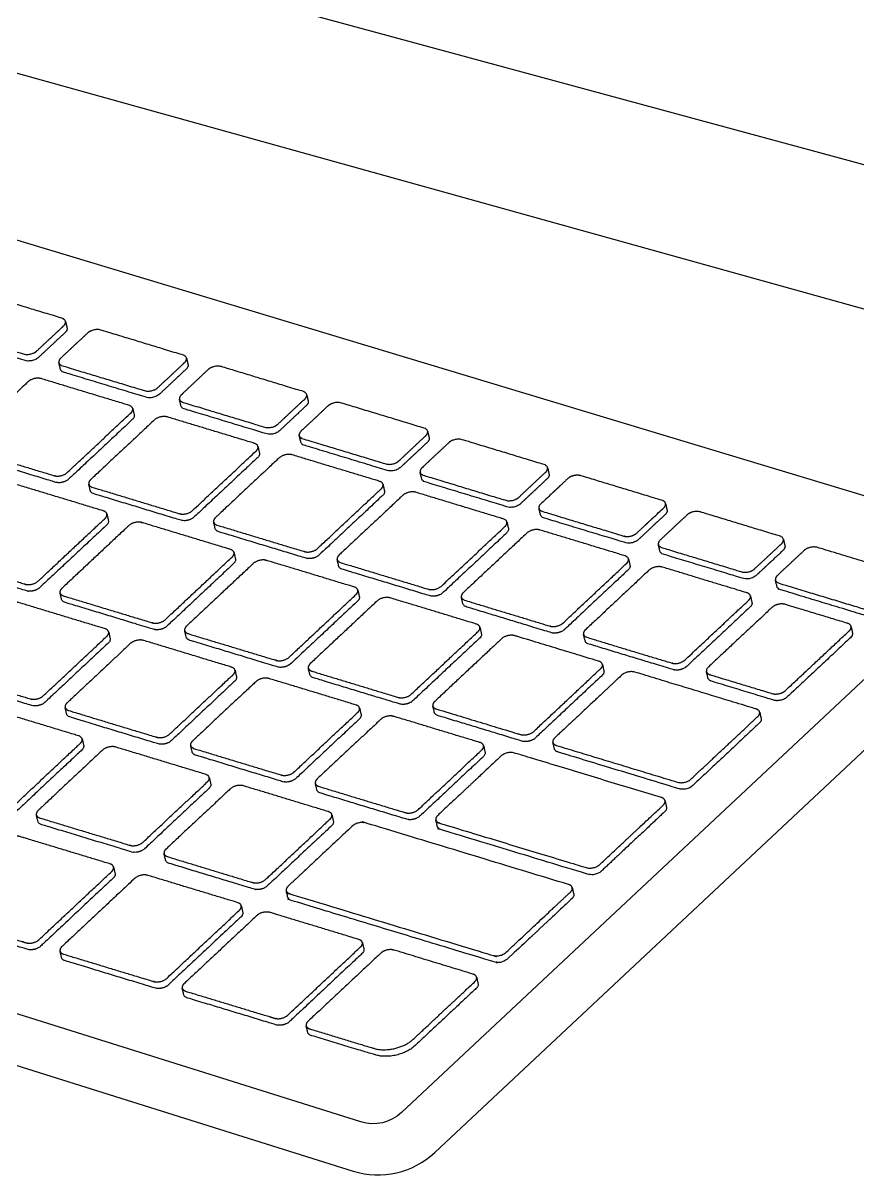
# Model space of a CAD drawing. Header units: millimetres. Extents: x 1086 to 16404, y 1320 to 9021.
# Drawn here: x 4997.1 to 5120.9, y 8406.7 to 8577.4 of the extents above; entities that cross this region are included whole.
import ezdxf

# ---------------------------------------------------------------- set-up
doc = ezdxf.new("R2010")
doc.units = ezdxf.units.MM
doc.header["$LTSCALE"] = 8
doc.layers.add('STS_Señales Débiles', color=7, linetype='Continuous', true_color=0x265482)

# ---------------------------------------------------------------- blocks, each defined once
blk = doc.blocks.new('PC')
for points in [[(-134.7, 275.59), (-228.24, 241.75), (-31.32, 188.38), (63.54, 242.64), (-4.56, 259.72)], [(63.54, 242.64), (63.82, 219.98), (-29.49, 166.38), (-230.99, 222.5), (-228.24, 241.75)]]:
    blk.add_lwpolyline(points)
blk.add_lwpolyline([(-23.45, 127.13), (-106.23, 49.6, -0.270564), (-112.28, 48.22), (-441.95, 151.76, -0.573147), (-444.32, 162.1), (-367.77, 234.21, -0.268305), (-355.79, 237.03), (-25.88, 137.5, -0.577868)], format="xyb", close=True)
blk.add_lwpolyline([(-446.1, 156.23), (-444.17, 147.97, 0.265337), (-440.03, 143.5), (-113.39, 40.92, 0.270564), (-101.3, 43.68), (-24.03, 116.05, 0.267949), (-20.46, 127.81), (-21.67, 133.02)], format="xyb")
for points, weights, knots in [([(-170.68, 170.54), (-169.84, 171.33), (-168.74, 171), (-162.65, 169.15), (-156.56, 167.3), (-156.11, 167.16), (-156.03, 166.84), (-155.95, 166.51), (-156.3, 166.18), (-158.29, 164.32), (-160.28, 162.46), (-161.12, 161.67), (-162.22, 162), (-168.31, 163.85), (-174.4, 165.7), (-174.85, 165.84), (-174.93, 166.17), (-175.01, 166.49), (-174.66, 166.82), (-172.67, 168.68), (-170.68, 170.54)], [1, 0.707106781187, 1, 1, 1, 0.923879532511, 1, 0.923879532511, 1, 1, 1, 0.707106781187, 1, 1, 1, 0.923879532511, 1, 0.923879532511, 1, 1, 1], [0, 0, 0, 1.570796, 1.570796, 2.570796, 2.570796, 3.356194, 3.356194, 4.141593, 4.141593, 5.141593, 5.141593, 6.712389, 6.712389, 7.712389, 7.712389, 8.497787, 8.497787, 9.283185, 9.283185, 10.283185, 10.283185, 10.283185]), ([(-156.03, 166.84), (-155.92, 166.35), (-155.8, 165.86), (-155.72, 165.53), (-156.07, 165.2), (-158.06, 163.34), (-160.05, 161.48), (-160.89, 160.69), (-161.99, 161.03), (-168.08, 162.87), (-174.17, 164.72), (-174.62, 164.86), (-174.7, 165.19), (-174.82, 165.68), (-174.93, 166.17)], [1, 1, 1, 0.923879532511, 1, 1, 1, 0.707106781187, 1, 1, 1, 0.923879532511, 1, 1, 1], [0, 0, 0, 1, 1, 1.785398, 1.785398, 2.785398, 2.785398, 4.356194, 4.356194, 5.356194, 5.356194, 6.141593, 6.141593, 7.141593, 7.141593, 7.141593]), ([(-152.76, 165.11), (-151.92, 165.9), (-150.82, 165.56), (-144.73, 163.71), (-138.64, 161.86), (-138.18, 161.73), (-138.1, 161.4), (-138.03, 161.07), (-138.37, 160.74), (-140.36, 158.88), (-142.35, 157.02), (-143.19, 156.23), (-144.29, 156.57), (-150.38, 158.41), (-156.48, 160.26), (-156.93, 160.4), (-157.01, 160.73), (-157.09, 161.06), (-156.74, 161.38), (-154.75, 163.25), (-152.76, 165.11)], [1, 0.707106781187, 1, 1, 1, 0.923879532511, 1, 0.923879532511, 1, 1, 1, 0.707106781187, 1, 1, 1, 0.923879532511, 1, 0.923879532511, 1, 1, 1], [0, 0, 0, 1.570796, 1.570796, 2.570796, 2.570796, 3.356194, 3.356194, 4.141593, 4.141593, 5.141593, 5.141593, 6.712389, 6.712389, 7.712389, 7.712389, 8.497787, 8.497787, 9.283185, 9.283185, 10.283185, 10.283185, 10.283185]), ([(-138.1, 161.4), (-137.99, 160.91), (-137.87, 160.42), (-137.8, 160.09), (-138.15, 159.76), (-140.13, 157.9), (-142.12, 156.04), (-142.96, 155.25), (-144.07, 155.59), (-150.16, 157.44), (-156.25, 159.28), (-156.71, 159.42), (-156.78, 159.75), (-156.9, 160.24), (-157.01, 160.73)], [1, 1, 1, 0.923879532511, 1, 1, 1, 0.707106781187, 1, 1, 1, 0.923879532511, 1, 1, 1], [0, 0, 0, 1, 1, 1.785398, 1.785398, 2.785398, 2.785398, 4.356194, 4.356194, 5.356194, 5.356194, 6.141593, 6.141593, 7.141593, 7.141593, 7.141593]), ([(-134.9, 159.69), (-134.06, 160.47), (-132.95, 160.14), (-126.89, 158.3), (-120.83, 156.46), (-120.37, 156.32), (-120.29, 155.99), (-120.21, 155.66), (-120.56, 155.34), (-122.55, 153.48), (-124.54, 151.62), (-125.38, 150.83), (-126.48, 151.16), (-132.55, 153), (-138.61, 154.84), (-139.07, 154.98), (-139.14, 155.31), (-139.22, 155.64), (-138.87, 155.96), (-136.88, 157.83), (-134.9, 159.69)], [1, 0.707106781187, 1, 1, 1, 0.923879532511, 1, 0.923879532511, 1, 1, 1, 0.707106781187, 1, 1, 1, 0.923879532511, 1, 0.923879532511, 1, 1, 1], [0, 0, 0, 1.570796, 1.570796, 2.570796, 2.570796, 3.356194, 3.356194, 4.141593, 4.141593, 5.141593, 5.141593, 6.712389, 6.712389, 7.712389, 7.712389, 8.497787, 8.497787, 9.283185, 9.283185, 10.283185, 10.283185, 10.283185]), ([(-159.63, 158.35), (-153.12, 156.37), (-146.61, 154.4), (-146.15, 154.26), (-146.07, 153.93), (-146, 153.6), (-146.34, 153.28), (-151.06, 148.86), (-155.78, 144.43), (-156.63, 143.65), (-157.73, 143.98), (-164.24, 145.96), (-170.75, 147.93), (-171.85, 148.27), (-171.01, 149.05), (-166.29, 153.48), (-161.57, 157.9), (-160.73, 158.68), (-159.63, 158.35)], [1, 1, 1, 0.923879532511, 1, 0.923879532511, 1, 1, 1, 0.707106781187, 1, 1, 1, 0.707106781187, 1, 1, 1, 0.707106781187, 1], [0, 0, 0, 1, 1, 1.785398, 1.785398, 2.570796, 2.570796, 3.570796, 3.570796, 5.141593, 5.141593, 6.141593, 6.141593, 7.712389, 7.712389, 8.712389, 8.712389, 10.283185, 10.283185, 10.283185]), ([(-120.29, 155.99), (-120.18, 155.5), (-120.06, 155.02), (-119.99, 154.69), (-120.34, 154.36), (-122.32, 152.5), (-124.31, 150.64), (-125.15, 149.85), (-126.26, 150.18), (-132.32, 152.02), (-138.38, 153.86), (-138.84, 154), (-138.92, 154.33), (-139.03, 154.82), (-139.14, 155.31)], [1, 1, 1, 0.923879532511, 1, 1, 1, 0.707106781187, 1, 1, 1, 0.923879532511, 1, 1, 1], [0, 0, 0, 1, 1, 1.785398, 1.785398, 2.785398, 2.785398, 4.356194, 4.356194, 5.356194, 5.356194, 6.141593, 6.141593, 7.141593, 7.141593, 7.141593]), ([(-146.07, 153.93), (-145.96, 153.44), (-145.84, 152.95), (-145.77, 152.62), (-146.12, 152.3), (-150.84, 147.88), (-155.56, 143.46), (-156.4, 142.67), (-157.5, 143), (-164.01, 144.98), (-170.52, 146.95), (-170.98, 147.09), (-171.06, 147.42), (-171.17, 147.91), (-171.28, 148.4)], [1, 1, 1, 0.923879532511, 1, 1, 1, 0.707106781187, 1, 1, 1, 0.923879532511, 1, 1, 1], [0, 0, 0, 1, 1, 1.785398, 1.785398, 2.785398, 2.785398, 4.356194, 4.356194, 5.356194, 5.356194, 6.141593, 6.141593, 7.141593, 7.141593, 7.141593]), ([(-117.14, 154.3), (-116.29, 155.09), (-115.19, 154.75), (-109.04, 152.89), (-102.89, 151.02), (-102.44, 150.88), (-102.36, 150.55), (-102.28, 150.22), (-102.63, 149.9), (-104.62, 148.04), (-106.61, 146.18), (-106.95, 145.85), (-107.52, 145.72), (-108.09, 145.58), (-108.55, 145.72), (-114.7, 147.59), (-120.85, 149.45), (-121.3, 149.59), (-121.38, 149.92), (-121.46, 150.25), (-121.11, 150.58), (-119.12, 152.44), (-117.14, 154.3)], [1, 0.707106781187, 1, 1, 1, 0.923879532511, 1, 0.923879532511, 1, 1, 1, 0.923879532511, 1, 0.923879532511, 1, 1, 1, 0.923879532511, 1, 0.923879532511, 1, 1, 1], [0, 0, 0, 1.570796, 1.570796, 2.570796, 2.570796, 3.356194, 3.356194, 4.141593, 4.141593, 5.141593, 5.141593, 5.926991, 5.926991, 6.712389, 6.712389, 7.712389, 7.712389, 8.497787, 8.497787, 9.283185, 9.283185, 10.283185, 10.283185, 10.283185]), ([(-140.92, 152.67), (-134.48, 150.72), (-128.04, 148.77), (-127.59, 148.63), (-127.51, 148.3), (-127.43, 147.97), (-127.78, 147.64), (-132.5, 143.22), (-137.22, 138.8), (-138.06, 138.01), (-139.17, 138.35), (-145.61, 140.3), (-152.05, 142.26), (-153.15, 142.59), (-152.31, 143.38), (-147.59, 147.8), (-142.87, 152.22), (-142.03, 153.01), (-140.92, 152.67)], [1, 1, 1, 0.923879532511, 1, 0.923879532511, 1, 1, 1, 0.707106781187, 1, 1, 1, 0.707106781187, 1, 1, 1, 0.707106781187, 1], [0, 0, 0, 1, 1, 1.785398, 1.785398, 2.570796, 2.570796, 3.570796, 3.570796, 5.141593, 5.141593, 6.141593, 6.141593, 7.712389, 7.712389, 8.712389, 8.712389, 10.283185, 10.283185, 10.283185]), ([(-102.36, 150.55), (-102.25, 150.06), (-102.13, 149.58), (-102.06, 149.25), (-102.4, 148.92), (-104.39, 147.06), (-106.38, 145.2), (-106.73, 144.87), (-107.3, 144.74), (-107.87, 144.61), (-108.32, 144.74), (-114.47, 146.61), (-120.62, 148.47), (-121.08, 148.61), (-121.15, 148.94), (-121.27, 149.43), (-121.38, 149.92)], [1, 1, 1, 0.923879532511, 1, 1, 1, 0.923879532511, 1, 0.923879532511, 1, 1, 1, 0.923879532511, 1, 1, 1], [0, 0, 0, 1, 1, 1.785398, 1.785398, 2.785398, 2.785398, 3.570796, 3.570796, 4.356194, 4.356194, 5.356194, 5.356194, 6.141593, 6.141593, 7.141593, 7.141593, 7.141593]), ([(-99.23, 148.86), (-98.38, 149.65), (-97.28, 149.32), (-91.2, 147.47), (-85.12, 145.63), (-84.66, 145.49), (-84.58, 145.16), (-84.51, 144.83), (-84.86, 144.51), (-86.84, 142.64), (-88.83, 140.78), (-89.18, 140.46), (-89.75, 140.32), (-90.32, 140.19), (-90.78, 140.33), (-96.86, 142.17), (-102.94, 144.02), (-103.4, 144.16), (-103.47, 144.49), (-103.55, 144.82), (-103.2, 145.14), (-101.21, 147), (-99.23, 148.86)], [1, 0.707106781187, 1, 1, 1, 0.923879532511, 1, 0.923879532511, 1, 1, 1, 0.923879532511, 1, 0.923879532511, 1, 1, 1, 0.923879532511, 1, 0.923879532511, 1, 1, 1], [0, 0, 0, 1.570796, 1.570796, 2.570796, 2.570796, 3.356194, 3.356194, 4.141593, 4.141593, 5.141593, 5.141593, 5.926991, 5.926991, 6.712389, 6.712389, 7.712389, 7.712389, 8.497787, 8.497787, 9.283185, 9.283185, 10.283185, 10.283185, 10.283185]), ([(-127.51, 148.3), (-127.4, 147.81), (-127.28, 147.32), (-127.2, 146.99), (-127.55, 146.67), (-132.27, 142.25), (-136.99, 137.83), (-137.84, 137.04), (-138.94, 137.37), (-145.38, 139.33), (-151.82, 141.28), (-152.28, 141.42), (-152.35, 141.75), (-152.47, 142.24), (-152.58, 142.72)], [1, 1, 1, 0.923879532511, 1, 1, 1, 0.707106781187, 1, 1, 1, 0.923879532511, 1, 1, 1], [0, 0, 0, 1, 1, 1.785398, 1.785398, 2.785398, 2.785398, 4.356194, 4.356194, 5.356194, 5.356194, 6.141593, 6.141593, 7.141593, 7.141593, 7.141593]), ([(-122.42, 147.06), (-115.97, 145.1), (-109.51, 143.15), (-108.41, 142.81), (-109.25, 142.02), (-113.97, 137.6), (-118.69, 133.18), (-119.53, 132.39), (-120.64, 132.73), (-127.09, 134.69), (-133.54, 136.64), (-134.65, 136.98), (-133.81, 137.77), (-129.09, 142.19), (-124.37, 146.61), (-123.52, 147.4), (-122.42, 147.06)], [1, 1, 1, 0.707106781187, 1, 1, 1, 0.707106781187, 1, 1, 1, 0.707106781187, 1, 1, 1, 0.707106781187, 1], [0, 0, 0, 1, 1, 2.570796, 2.570796, 3.570796, 3.570796, 5.141593, 5.141593, 6.141593, 6.141593, 7.712389, 7.712389, 8.712389, 8.712389, 10.283185, 10.283185, 10.283185]), ([(-84.58, 145.16), (-84.47, 144.67), (-84.36, 144.18), (-84.28, 143.85), (-84.63, 143.53), (-86.62, 141.67), (-88.6, 139.81), (-88.95, 139.48), (-89.52, 139.35), (-90.09, 139.21), (-90.55, 139.35), (-96.63, 141.2), (-102.71, 143.04), (-103.17, 143.18), (-103.24, 143.51), (-103.36, 144), (-103.47, 144.49)], [1, 1, 1, 0.923879532511, 1, 1, 1, 0.923879532511, 1, 0.923879532511, 1, 1, 1, 0.923879532511, 1, 1, 1], [0, 0, 0, 1, 1, 1.785398, 1.785398, 2.785398, 2.785398, 3.570796, 3.570796, 4.356194, 4.356194, 5.356194, 5.356194, 6.141593, 6.141593, 7.141593, 7.141593, 7.141593]), ([(-79.66, 143.97), (-73.65, 142.15), (-67.63, 140.32), (-67.18, 140.19), (-67.1, 139.86), (-67.02, 139.53), (-67.37, 139.2), (-69.36, 137.34), (-71.35, 135.48), (-72.19, 134.69), (-73.29, 135.03), (-79.31, 136.85), (-85.32, 138.67), (-85.78, 138.81), (-85.85, 139.14), (-85.93, 139.47), (-85.58, 139.8), (-83.59, 141.66), (-81.61, 143.52), (-80.76, 144.31), (-79.66, 143.97)], [1, 1, 1, 0.923879532511, 1, 0.923879532511, 1, 1, 1, 0.707106781187, 1, 1, 1, 0.923879532511, 1, 0.923879532511, 1, 1, 1, 0.707106781187, 1], [0, 0, 0, 1, 1, 1.785398, 1.785398, 2.570796, 2.570796, 3.570796, 3.570796, 5.141593, 5.141593, 6.141593, 6.141593, 6.926991, 6.926991, 7.712389, 7.712389, 8.712389, 8.712389, 10.283185, 10.283185, 10.283185]), ([(-175.36, 132.99), (-170.4, 137.63), (-165.44, 142.27), (-164.6, 143.06), (-163.5, 142.73), (-156.97, 140.75), (-150.43, 138.76), (-149.33, 138.43), (-150.17, 137.64), (-155.13, 133), (-160.09, 128.35), (-160.93, 127.56), (-162.04, 127.9), (-168.57, 129.88), (-175.1, 131.86), (-176.2, 132.2), (-175.36, 132.99)], [1, 1, 1, 0.707106781187, 1, 1, 1, 0.707106781187, 1, 1, 1, 0.707106781187, 1, 1, 1, 0.707106781187, 1], [0, 0, 0, 1, 1, 2.570796, 2.570796, 3.570796, 3.570796, 5.141593, 5.141593, 6.141593, 6.141593, 7.712389, 7.712389, 8.712389, 8.712389, 10.283185, 10.283185, 10.283185]), ([(-108.98, 142.68), (-108.87, 142.19), (-108.75, 141.7), (-108.68, 141.37), (-109.02, 141.05), (-113.74, 136.62), (-118.46, 132.2), (-119.31, 131.42), (-120.41, 131.75), (-126.86, 133.71), (-133.32, 135.67), (-133.77, 135.8), (-133.85, 136.13), (-133.96, 136.62), (-134.08, 137.11)], [1, 1, 1, 0.923879532511, 1, 1, 1, 0.707106781187, 1, 1, 1, 0.923879532511, 1, 1, 1], [0, 0, 0, 1, 1, 1.785398, 1.785398, 2.785398, 2.785398, 4.356194, 4.356194, 5.356194, 5.356194, 6.141593, 6.141593, 7.141593, 7.141593, 7.141593]), ([(-104.11, 141.51), (-97.63, 139.54), (-91.15, 137.57), (-90.69, 137.44), (-90.61, 137.11), (-90.54, 136.78), (-90.88, 136.45), (-95.6, 132.03), (-100.32, 127.61), (-101.17, 126.82), (-102.27, 127.16), (-108.75, 129.12), (-115.23, 131.09), (-116.33, 131.42), (-115.49, 132.21), (-110.77, 136.63), (-106.05, 141.05), (-105.21, 141.84), (-104.11, 141.51)], [1, 1, 1, 0.923879532511, 1, 0.923879532511, 1, 1, 1, 0.707106781187, 1, 1, 1, 0.707106781187, 1, 1, 1, 0.707106781187, 1], [0, 0, 0, 1, 1, 1.785398, 1.785398, 2.570796, 2.570796, 3.570796, 3.570796, 5.141593, 5.141593, 6.141593, 6.141593, 7.712389, 7.712389, 8.712389, 8.712389, 10.283185, 10.283185, 10.283185]), ([(-149.9, 138.3), (-149.79, 137.81), (-149.67, 137.32), (-149.6, 136.99), (-149.94, 136.66), (-154.9, 132.02), (-159.86, 127.38), (-160.7, 126.59), (-161.81, 126.92), (-168.34, 128.9), (-174.87, 130.88), (-175.33, 131.02), (-175.4, 131.35), (-175.52, 131.84), (-175.63, 132.33)], [1, 1, 1, 0.923879532511, 1, 1, 1, 0.707106781187, 1, 1, 1, 0.923879532511, 1, 1, 1], [0, 0, 0, 1, 1, 1.785398, 1.785398, 2.785398, 2.785398, 4.356194, 4.356194, 5.356194, 5.356194, 6.141593, 6.141593, 7.141593, 7.141593, 7.141593]), ([(-67.1, 139.86), (-66.99, 139.37), (-66.87, 138.88), (-66.8, 138.55), (-67.14, 138.22), (-69.13, 136.36), (-71.12, 134.5), (-71.96, 133.71), (-73.06, 134.05), (-79.08, 135.87), (-85.09, 137.7), (-85.55, 137.84), (-85.63, 138.16), (-85.74, 138.65), (-85.85, 139.14)], [1, 1, 1, 0.923879532511, 1, 1, 1, 0.707106781187, 1, 1, 1, 0.923879532511, 1, 1, 1], [0, 0, 0, 1, 1, 1.785398, 1.785398, 2.785398, 2.785398, 4.356194, 4.356194, 5.356194, 5.356194, 6.141593, 6.141593, 7.141593, 7.141593, 7.141593]), ([(-63.92, 138.15), (-63.08, 138.94), (-61.97, 138.61), (-56.07, 136.82), (-50.16, 135.02), (-49.71, 134.89), (-49.63, 134.56), (-49.55, 134.23), (-49.9, 133.9), (-51.89, 132.04), (-53.88, 130.18), (-54.22, 129.85), (-54.79, 129.72), (-55.36, 129.59), (-55.82, 129.73), (-61.73, 131.52), (-67.63, 133.31), (-68.09, 133.45), (-68.16, 133.78), (-68.24, 134.1), (-67.89, 134.43), (-65.91, 136.29), (-63.92, 138.15)], [1, 0.707106781187, 1, 1, 1, 0.923879532511, 1, 0.923879532511, 1, 1, 1, 0.923879532511, 1, 0.923879532511, 1, 1, 1, 0.923879532511, 1, 0.923879532511, 1, 1, 1], [0, 0, 0, 1.570796, 1.570796, 2.570796, 2.570796, 3.356194, 3.356194, 4.141593, 4.141593, 5.141593, 5.141593, 5.926991, 5.926991, 6.712389, 6.712389, 7.712389, 7.712389, 8.497787, 8.497787, 9.283185, 9.283185, 10.283185, 10.283185, 10.283185]), ([(-156.57, 127.28), (-151.61, 131.93), (-146.65, 136.57), (-145.81, 137.36), (-144.71, 137.03), (-138.15, 135.04), (-131.6, 133.05), (-130.49, 132.71), (-131.34, 131.93), (-136.29, 127.28), (-141.25, 122.64), (-142.09, 121.85), (-143.2, 122.18), (-149.75, 124.17), (-156.31, 126.16), (-157.41, 126.5), (-156.57, 127.28)], [1, 1, 1, 0.707106781187, 1, 1, 1, 0.707106781187, 1, 1, 1, 0.707106781187, 1, 1, 1, 0.707106781187, 1], [0, 0, 0, 1, 1, 2.570796, 2.570796, 3.570796, 3.570796, 5.141593, 5.141593, 6.141593, 6.141593, 7.712389, 7.712389, 8.712389, 8.712389, 10.283185, 10.283185, 10.283185]), ([(-90.61, 137.11), (-90.5, 136.62), (-90.38, 136.13), (-90.31, 135.8), (-90.66, 135.47), (-95.38, 131.05), (-100.1, 126.63), (-100.94, 125.84), (-102.04, 126.18), (-108.52, 128.14), (-115, 130.11), (-115.46, 130.25), (-115.54, 130.58), (-115.65, 131.07), (-115.76, 131.56)], [1, 1, 1, 0.923879532511, 1, 1, 1, 0.707106781187, 1, 1, 1, 0.923879532511, 1, 1, 1], [0, 0, 0, 1, 1, 1.785398, 1.785398, 2.785398, 2.785398, 4.356194, 4.356194, 5.356194, 5.356194, 6.141593, 6.141593, 7.141593, 7.141593, 7.141593]), ([(-85.71, 135.92), (-79.42, 134.02), (-73.13, 132.11), (-72.67, 131.97), (-72.59, 131.64), (-72.52, 131.31), (-72.86, 130.98), (-77.58, 126.56), (-82.3, 122.14), (-83.15, 121.35), (-84.25, 121.69), (-90.54, 123.6), (-96.83, 125.51), (-97.93, 125.84), (-97.09, 126.63), (-92.37, 131.05), (-87.65, 135.47), (-86.81, 136.26), (-85.71, 135.92)], [1, 1, 1, 0.923879532511, 1, 0.923879532511, 1, 1, 1, 0.707106781187, 1, 1, 1, 0.707106781187, 1, 1, 1, 0.707106781187, 1], [0, 0, 0, 1, 1, 1.785398, 1.785398, 2.570796, 2.570796, 3.570796, 3.570796, 5.141593, 5.141593, 6.141593, 6.141593, 7.712389, 7.712389, 8.712389, 8.712389, 10.283185, 10.283185, 10.283185]), ([(-49.63, 134.56), (-49.52, 134.07), (-49.4, 133.58), (-49.32, 133.25), (-49.67, 132.92), (-51.66, 131.06), (-53.65, 129.2), (-54, 128.88), (-54.57, 128.74), (-55.14, 128.61), (-55.59, 128.75), (-61.5, 130.54), (-67.4, 132.33), (-67.86, 132.47), (-67.94, 132.8), (-68.05, 133.29), (-68.16, 133.78)], [1, 1, 1, 0.923879532511, 1, 1, 1, 0.923879532511, 1, 0.923879532511, 1, 1, 1, 0.923879532511, 1, 1, 1], [0, 0, 0, 1, 1, 1.785398, 1.785398, 2.785398, 2.785398, 3.570796, 3.570796, 4.356194, 4.356194, 5.356194, 5.356194, 6.141593, 6.141593, 7.141593, 7.141593, 7.141593]), ([(-46.56, 132.89), (-45.72, 133.68), (-44.62, 133.34), (-39.5, 131.79), (-34.38, 130.24), (-33, 129.82), (-32.77, 128.83), (-32.54, 127.84), (-33.59, 126.86), (-34.74, 125.79), (-35.88, 124.72), (-36.23, 124.39), (-36.8, 124.26), (-37.37, 124.13), (-37.83, 124.27), (-44.05, 126.15), (-50.27, 128.04), (-50.73, 128.18), (-50.81, 128.51), (-50.89, 128.84), (-50.54, 129.17), (-48.55, 131.03), (-46.56, 132.89)], [1, 0.707106781187, 1, 1, 1, 0.923879532511, 1, 0.923879532511, 1, 1, 1, 0.923879532511, 1, 0.923879532511, 1, 1, 1, 0.923879532511, 1, 0.923879532511, 1, 1, 1], [0, 0, 0, 1.570796, 1.570796, 2.570796, 2.570796, 3.356194, 3.356194, 4.141593, 4.141593, 5.141593, 5.141593, 5.926991, 5.926991, 6.712389, 6.712389, 7.712389, 7.712389, 8.497787, 8.497787, 9.283185, 9.283185, 10.283185, 10.283185, 10.283185]), ([(-131.06, 132.58), (-130.95, 132.09), (-130.84, 131.6), (-130.76, 131.28), (-131.11, 130.95), (-136.07, 126.3), (-141.02, 121.66), (-141.87, 120.87), (-142.97, 121.21), (-149.52, 123.2), (-156.08, 125.18), (-156.54, 125.32), (-156.61, 125.65), (-156.73, 126.14), (-156.84, 126.63)], [1, 1, 1, 0.923879532511, 1, 1, 1, 0.707106781187, 1, 1, 1, 0.923879532511, 1, 1, 1], [0, 0, 0, 1, 1, 1.785398, 1.785398, 2.785398, 2.785398, 4.356194, 4.356194, 5.356194, 5.356194, 6.141593, 6.141593, 7.141593, 7.141593, 7.141593]), ([(-138.1, 121.68), (-133.14, 126.33), (-128.18, 130.97), (-127.34, 131.76), (-126.24, 131.42), (-119.74, 129.45), (-113.24, 127.48), (-112.14, 127.15), (-112.98, 126.36), (-117.94, 121.71), (-122.89, 117.07), (-123.74, 116.28), (-124.84, 116.62), (-131.34, 118.59), (-137.84, 120.56), (-138.94, 120.89), (-138.1, 121.68)], [1, 1, 1, 0.707106781187, 1, 1, 1, 0.707106781187, 1, 1, 1, 0.707106781187, 1, 1, 1, 0.707106781187, 1], [0, 0, 0, 1, 1, 2.570796, 2.570796, 3.570796, 3.570796, 5.141593, 5.141593, 6.141593, 6.141593, 7.712389, 7.712389, 8.712389, 8.712389, 10.283185, 10.283185, 10.283185]), ([(-72.59, 131.64), (-72.48, 131.15), (-72.36, 130.66), (-72.29, 130.33), (-72.64, 130.01), (-77.36, 125.59), (-82.08, 121.17), (-82.92, 120.38), (-84.02, 120.71), (-90.31, 122.62), (-96.6, 124.53), (-97.06, 124.67), (-97.14, 125), (-97.25, 125.48), (-97.36, 125.97)], [1, 1, 1, 0.923879532511, 1, 1, 1, 0.707106781187, 1, 1, 1, 0.923879532511, 1, 1, 1], [0, 0, 0, 1, 1, 1.785398, 1.785398, 2.785398, 2.785398, 4.356194, 4.356194, 5.356194, 5.356194, 6.141593, 6.141593, 7.141593, 7.141593, 7.141593]), ([(-67.59, 130.43), (-61.32, 128.53), (-55.05, 126.62), (-54.6, 126.49), (-54.52, 126.16), (-54.44, 125.83), (-54.79, 125.5), (-59.51, 121.08), (-64.23, 116.66), (-65.07, 115.87), (-66.18, 116.21), (-72.45, 118.11), (-78.72, 120.01), (-79.82, 120.35), (-78.98, 121.13), (-74.26, 125.55), (-69.54, 129.98), (-68.7, 130.76), (-67.59, 130.43)], [1, 1, 1, 0.923879532511, 1, 0.923879532511, 1, 1, 1, 0.707106781187, 1, 1, 1, 0.707106781187, 1, 1, 1, 0.707106781187, 1], [0, 0, 0, 1, 1, 1.785398, 1.785398, 2.570796, 2.570796, 3.570796, 3.570796, 5.141593, 5.141593, 6.141593, 6.141593, 7.712389, 7.712389, 8.712389, 8.712389, 10.283185, 10.283185, 10.283185]), ([(-32.77, 128.83), (-32.66, 128.34), (-32.55, 127.85), (-32.32, 126.87), (-33.36, 125.89), (-34.51, 124.81), (-35.65, 123.74), (-36, 123.42), (-36.57, 123.28), (-37.14, 123.15), (-37.6, 123.29), (-43.82, 125.18), (-50.05, 127.07), (-50.5, 127.2), (-50.58, 127.53), (-50.69, 128.02), (-50.81, 128.51)], [1, 1, 1, 0.923879532511, 1, 1, 1, 0.923879532511, 1, 0.923879532511, 1, 1, 1, 0.923879532511, 1, 1, 1], [0, 0, 0, 1, 1, 1.785398, 1.785398, 2.785398, 2.785398, 3.570796, 3.570796, 4.356194, 4.356194, 5.356194, 5.356194, 6.141593, 6.141593, 7.141593, 7.141593, 7.141593]), ([(-112.71, 127.01), (-112.59, 126.52), (-112.48, 126.03), (-112.4, 125.71), (-112.75, 125.38), (-117.71, 120.74), (-122.67, 116.09), (-123.51, 115.3), (-124.61, 115.64), (-131.11, 117.61), (-137.61, 119.58), (-138.07, 119.72), (-138.14, 120.05), (-138.26, 120.54), (-138.37, 121.03)], [1, 1, 1, 0.923879532511, 1, 1, 1, 0.707106781187, 1, 1, 1, 0.923879532511, 1, 1, 1], [0, 0, 0, 1, 1, 1.785398, 1.785398, 2.785398, 2.785398, 4.356194, 4.356194, 5.356194, 5.356194, 6.141593, 6.141593, 7.141593, 7.141593, 7.141593]), ([(-174.45, 115.95), (-169.75, 120.35), (-165.04, 124.76), (-164.2, 125.55), (-163.1, 125.21), (-156.64, 123.25), (-150.17, 121.29), (-149.07, 120.96), (-149.91, 120.17), (-154.62, 115.76), (-159.32, 111.36), (-160.16, 110.57), (-161.27, 110.9), (-167.73, 112.86), (-174.19, 114.82), (-175.29, 115.16), (-174.45, 115.95)], [1, 1, 1, 0.707106781187, 1, 1, 1, 0.707106781187, 1, 1, 1, 0.707106781187, 1, 1, 1, 0.707106781187, 1], [0, 0, 0, 1, 1, 2.570796, 2.570796, 3.570796, 3.570796, 5.141593, 5.141593, 6.141593, 6.141593, 7.712389, 7.712389, 8.712389, 8.712389, 10.283185, 10.283185, 10.283185]), ([(-119.76, 116.12), (-114.81, 120.76), (-109.85, 125.41), (-109.01, 126.2), (-107.9, 125.86), (-101.53, 123.93), (-95.15, 121.99), (-94.05, 121.66), (-94.89, 120.87), (-99.85, 116.22), (-104.8, 111.58), (-105.65, 110.79), (-106.75, 111.13), (-113.13, 113.06), (-119.5, 115), (-120.61, 115.33), (-119.76, 116.12)], [1, 1, 1, 0.707106781187, 1, 1, 1, 0.707106781187, 1, 1, 1, 0.707106781187, 1, 1, 1, 0.707106781187, 1], [0, 0, 0, 1, 1, 2.570796, 2.570796, 3.570796, 3.570796, 5.141593, 5.141593, 6.141593, 6.141593, 7.712389, 7.712389, 8.712389, 8.712389, 10.283185, 10.283185, 10.283185]), ([(-54.52, 126.16), (-54.4, 125.67), (-54.29, 125.18), (-54.21, 124.85), (-54.56, 124.52), (-59.28, 120.1), (-64, 115.68), (-64.84, 114.89), (-65.95, 115.23), (-72.22, 117.13), (-78.49, 119.03), (-78.95, 119.17), (-79.02, 119.5), (-79.14, 119.99), (-79.25, 120.48)], [1, 1, 1, 0.923879532511, 1, 1, 1, 0.707106781187, 1, 1, 1, 0.923879532511, 1, 1, 1], [0, 0, 0, 1, 1, 1.785398, 1.785398, 2.785398, 2.785398, 4.356194, 4.356194, 5.356194, 5.356194, 6.141593, 6.141593, 7.141593, 7.141593, 7.141593]), ([(-40.14, 122.1), (-39.68, 121.96), (-39.61, 121.63), (-39.53, 121.3), (-39.88, 120.98), (-44.6, 116.56), (-49.32, 112.14), (-50.16, 111.35), (-51.26, 111.68), (-55.88, 113.08), (-60.5, 114.48), (-61.6, 114.82), (-60.76, 115.61), (-56.04, 120.03), (-51.32, 124.45), (-50.48, 125.24), (-49.38, 124.9), (-44.76, 123.5), (-40.14, 122.1)], [1, 0.923879532511, 1, 0.923879532511, 1, 1, 1, 0.707106781187, 1, 1, 1, 0.707106781187, 1, 1, 1, 0.707106781187, 1, 1, 1], [0, 0, 0, 0.785398, 0.785398, 1.570796, 1.570796, 2.570796, 2.570796, 4.141593, 4.141593, 5.141593, 5.141593, 6.712389, 6.712389, 7.712389, 7.712389, 9.283185, 9.283185, 10.283185, 10.283185, 10.283185]), ([(-94.62, 121.52), (-94.5, 121.04), (-94.39, 120.55), (-94.31, 120.22), (-94.66, 119.89), (-99.62, 115.25), (-104.58, 110.6), (-105.42, 109.81), (-106.52, 110.15), (-112.9, 112.08), (-119.27, 114.02), (-119.73, 114.16), (-119.81, 114.49), (-119.92, 114.98), (-120.04, 115.46)], [1, 1, 1, 0.923879532511, 1, 1, 1, 0.707106781187, 1, 1, 1, 0.923879532511, 1, 1, 1], [0, 0, 0, 1, 1, 1.785398, 1.785398, 2.785398, 2.785398, 4.356194, 4.356194, 5.356194, 5.356194, 6.141593, 6.141593, 7.141593, 7.141593, 7.141593]), ([(-39.61, 121.63), (-39.49, 121.14), (-39.38, 120.65), (-39.3, 120.33), (-39.65, 120), (-44.37, 115.58), (-49.09, 111.16), (-49.93, 110.37), (-51.04, 110.7), (-55.65, 112.11), (-60.27, 113.51), (-60.73, 113.65), (-60.81, 113.97), (-60.92, 114.46), (-61.03, 114.95)], [1, 1, 1, 0.923879532511, 1, 1, 1, 0.707106781187, 1, 1, 1, 0.923879532511, 1, 1, 1], [0, 0, 0, 1, 1, 1.785398, 1.785398, 2.785398, 2.785398, 4.356194, 4.356194, 5.356194, 5.356194, 6.141593, 6.141593, 7.141593, 7.141593, 7.141593]), ([(-149.64, 120.82), (-149.53, 120.34), (-149.41, 119.85), (-149.34, 119.52), (-149.68, 119.19), (-154.39, 114.79), (-159.09, 110.38), (-159.94, 109.59), (-161.04, 109.93), (-167.5, 111.89), (-173.96, 113.85), (-174.42, 113.98), (-174.49, 114.31), (-174.61, 114.8), (-174.72, 115.29)], [1, 1, 1, 0.923879532511, 1, 1, 1, 0.707106781187, 1, 1, 1, 0.923879532511, 1, 1, 1], [0, 0, 0, 1, 1, 1.785398, 1.785398, 2.785398, 2.785398, 4.356194, 4.356194, 5.356194, 5.356194, 6.141593, 6.141593, 7.141593, 7.141593, 7.141593]), ([(-144.46, 119.56), (-137.96, 117.59), (-131.45, 115.61), (-130.34, 115.28), (-131.19, 114.49), (-135.89, 110.08), (-140.6, 105.68), (-141.44, 104.89), (-142.54, 105.22), (-149.05, 107.2), (-155.55, 109.17), (-156.66, 109.51), (-155.82, 110.29), (-151.11, 114.7), (-146.41, 119.11), (-145.57, 119.89), (-144.46, 119.56)], [1, 1, 1, 0.707106781187, 1, 1, 1, 0.707106781187, 1, 1, 1, 0.707106781187, 1, 1, 1, 0.707106781187, 1], [0, 0, 0, 1, 1, 2.570796, 2.570796, 3.570796, 3.570796, 5.141593, 5.141593, 6.141593, 6.141593, 7.712389, 7.712389, 8.712389, 8.712389, 10.283185, 10.283185, 10.283185]), ([(-101.31, 110.52), (-96.35, 115.17), (-91.4, 119.81), (-90.55, 120.6), (-89.45, 120.26), (-83.22, 118.37), (-76.99, 116.48), (-75.88, 116.15), (-76.73, 115.36), (-81.68, 110.72), (-86.64, 106.07), (-87.48, 105.28), (-88.59, 105.62), (-94.82, 107.51), (-101.05, 109.4), (-102.16, 109.73), (-101.31, 110.52)], [1, 1, 1, 0.707106781187, 1, 1, 1, 0.707106781187, 1, 1, 1, 0.707106781187, 1, 1, 1, 0.707106781187, 1], [0, 0, 0, 1, 1, 2.570796, 2.570796, 3.570796, 3.570796, 5.141593, 5.141593, 6.141593, 6.141593, 7.712389, 7.712389, 8.712389, 8.712389, 10.283185, 10.283185, 10.283185]), ([(-130.91, 115.14), (-130.8, 114.66), (-130.69, 114.17), (-130.61, 113.84), (-130.96, 113.51), (-135.66, 109.1), (-140.37, 104.7), (-141.21, 103.91), (-142.31, 104.24), (-148.82, 106.22), (-155.33, 108.19), (-155.78, 108.33), (-155.86, 108.66), (-155.97, 109.15), (-156.09, 109.64)], [1, 1, 1, 0.923879532511, 1, 1, 1, 0.707106781187, 1, 1, 1, 0.923879532511, 1, 1, 1], [0, 0, 0, 1, 1, 1.785398, 1.785398, 2.785398, 2.785398, 4.356194, 4.356194, 5.356194, 5.356194, 6.141593, 6.141593, 7.141593, 7.141593, 7.141593]), ([(-76.45, 116.01), (-76.34, 115.53), (-76.23, 115.04), (-76.15, 114.71), (-76.5, 114.38), (-81.46, 109.74), (-86.41, 105.09), (-87.26, 104.31), (-88.36, 104.64), (-94.59, 106.53), (-100.82, 108.42), (-101.28, 108.56), (-101.36, 108.89), (-101.47, 109.38), (-101.59, 109.87)], [1, 1, 1, 0.923879532511, 1, 1, 1, 0.707106781187, 1, 1, 1, 0.923879532511, 1, 1, 1], [0, 0, 0, 1, 1, 1.785398, 1.785398, 2.785398, 2.785398, 4.356194, 4.356194, 5.356194, 5.356194, 6.141593, 6.141593, 7.141593, 7.141593, 7.141593]), ([(-83.26, 104), (-84.36, 104.34), (-83.52, 105.12), (-78.56, 109.77), (-73.6, 114.41), (-72.76, 115.2), (-71.66, 114.87), (-62.67, 112.14), (-53.69, 109.41), (-52.58, 109.08), (-53.42, 108.29), (-58.38, 103.65), (-63.34, 99), (-64.18, 98.21), (-65.29, 98.55), (-74.27, 101.27), (-83.26, 104)], [1, 0.707106781187, 1, 1, 1, 0.707106781187, 1, 1, 1, 0.707106781187, 1, 1, 1, 0.707106781187, 1, 1, 1], [0, 0, 0, 1.570796, 1.570796, 2.570796, 2.570796, 4.141593, 4.141593, 5.141593, 5.141593, 6.712389, 6.712389, 7.712389, 7.712389, 9.283185, 9.283185, 10.283185, 10.283185, 10.283185]), ([(-125.86, 113.91), (-119.42, 111.96), (-112.98, 110.01), (-111.88, 109.67), (-112.72, 108.89), (-117.43, 104.48), (-122.13, 100.07), (-122.97, 99.29), (-124.08, 99.62), (-130.51, 101.57), (-136.95, 103.53), (-138.05, 103.86), (-137.21, 104.65), (-132.51, 109.06), (-127.8, 113.46), (-127.45, 113.79), (-126.88, 113.92), (-126.31, 114.05), (-125.86, 113.91)], [1, 1, 1, 0.707106781187, 1, 1, 1, 0.707106781187, 1, 1, 1, 0.707106781187, 1, 1, 1, 0.923879532511, 1, 0.923879532511, 1], [0, 0, 0, 1, 1, 2.570796, 2.570796, 3.570796, 3.570796, 5.141593, 5.141593, 6.141593, 6.141593, 7.712389, 7.712389, 8.712389, 8.712389, 9.497787, 9.497787, 10.283185, 10.283185, 10.283185]), ([(-167.26, 109.42), (-160.68, 107.43), (-154.1, 105.43), (-152.99, 105.09), (-153.84, 104.31), (-158.61, 99.84), (-163.38, 95.37), (-164.22, 94.58), (-165.32, 94.92), (-171.9, 96.91), (-178.48, 98.91), (-179.59, 99.24), (-178.74, 100.03), (-173.97, 104.5), (-169.2, 108.97), (-168.36, 109.76), (-167.26, 109.42)], [1, 1, 1, 0.707106781187, 1, 1, 1, 0.707106781187, 1, 1, 1, 0.707106781187, 1, 1, 1, 0.707106781187, 1], [0, 0, 0, 1, 1, 2.570796, 2.570796, 3.570796, 3.570796, 5.141593, 5.141593, 6.141593, 6.141593, 7.712389, 7.712389, 8.712389, 8.712389, 10.283185, 10.283185, 10.283185]), ([(-112.45, 109.54), (-112.33, 109.05), (-112.22, 108.56), (-112.14, 108.24), (-112.49, 107.91), (-117.2, 103.5), (-121.9, 99.1), (-122.74, 98.31), (-123.85, 98.64), (-130.28, 100.6), (-136.72, 102.55), (-137.18, 102.69), (-137.25, 103.02), (-137.37, 103.5), (-137.48, 103.99)], [1, 1, 1, 0.923879532511, 1, 1, 1, 0.707106781187, 1, 1, 1, 0.923879532511, 1, 1, 1], [0, 0, 0, 1, 1, 1.785398, 1.785398, 2.785398, 2.785398, 4.356194, 4.356194, 5.356194, 5.356194, 6.141593, 6.141593, 7.141593, 7.141593, 7.141593]), ([(-118.73, 99.04), (-114.02, 103.45), (-109.32, 107.85), (-108.48, 108.64), (-107.37, 108.31), (-100.99, 106.37), (-94.61, 104.44), (-93.5, 104.1), (-94.35, 103.31), (-99.05, 98.91), (-103.75, 94.5), (-104.6, 93.71), (-105.7, 94.05), (-112.08, 95.98), (-118.47, 97.92), (-119.57, 98.25), (-118.73, 99.04)], [1, 1, 1, 0.707106781187, 1, 1, 1, 0.707106781187, 1, 1, 1, 0.707106781187, 1, 1, 1, 0.707106781187, 1], [0, 0, 0, 1, 1, 2.570796, 2.570796, 3.570796, 3.570796, 5.141593, 5.141593, 6.141593, 6.141593, 7.712389, 7.712389, 8.712389, 8.712389, 10.283185, 10.283185, 10.283185]), ([(-53.15, 108.95), (-53.04, 108.46), (-52.92, 107.97), (-52.85, 107.64), (-53.2, 107.31), (-58.15, 102.67), (-63.11, 98.02), (-63.95, 97.24), (-65.06, 97.57), (-74.04, 100.3), (-83.03, 103.02), (-83.49, 103.16), (-83.56, 103.49), (-83.68, 103.98), (-83.79, 104.47)], [1, 1, 1, 0.923879532511, 1, 1, 1, 0.707106781187, 1, 1, 1, 0.923879532511, 1, 1, 1], [0, 0, 0, 1, 1, 1.785398, 1.785398, 2.785398, 2.785398, 4.356194, 4.356194, 5.356194, 5.356194, 6.141593, 6.141593, 7.141593, 7.141593, 7.141593]), ([(-153.56, 104.96), (-153.45, 104.47), (-153.34, 103.98), (-153.26, 103.65), (-153.61, 103.33), (-158.38, 98.86), (-163.15, 94.39), (-163.99, 93.6), (-165.09, 93.94), (-171.67, 95.94), (-178.25, 97.93), (-178.71, 98.07), (-178.79, 98.4), (-178.9, 98.89), (-179.02, 99.38)], [1, 1, 1, 0.923879532511, 1, 1, 1, 0.707106781187, 1, 1, 1, 0.923879532511, 1, 1, 1], [0, 0, 0, 1, 1, 1.785398, 1.785398, 2.785398, 2.785398, 4.356194, 4.356194, 5.356194, 5.356194, 6.141593, 6.141593, 7.141593, 7.141593, 7.141593]), ([(-148.59, 103.76), (-141.93, 101.74), (-135.27, 99.72), (-134.17, 99.38), (-135.01, 98.59), (-139.78, 94.13), (-144.55, 89.66), (-144.9, 89.33), (-145.47, 89.2), (-146.04, 89.07), (-146.5, 89.21), (-153.16, 91.23), (-159.82, 93.25), (-160.92, 93.58), (-160.08, 94.37), (-155.31, 98.84), (-150.54, 103.31), (-149.7, 104.09), (-148.59, 103.76)], [1, 1, 1, 0.707106781187, 1, 1, 1, 0.923879532511, 1, 0.923879532511, 1, 1, 1, 0.707106781187, 1, 1, 1, 0.707106781187, 1], [0, 0, 0, 1, 1, 2.570796, 2.570796, 3.570796, 3.570796, 4.356194, 4.356194, 5.141593, 5.141593, 6.141593, 6.141593, 7.712389, 7.712389, 8.712389, 8.712389, 10.283185, 10.283185, 10.283185]), ([(-94.07, 103.97), (-93.96, 103.48), (-93.85, 102.99), (-93.77, 102.66), (-94.12, 102.33), (-98.82, 97.93), (-103.53, 93.52), (-104.37, 92.73), (-105.47, 93.07), (-111.86, 95), (-118.24, 96.94), (-118.7, 97.08), (-118.77, 97.41), (-118.89, 97.9), (-119, 98.39)], [1, 1, 1, 0.923879532511, 1, 1, 1, 0.707106781187, 1, 1, 1, 0.923879532511, 1, 1, 1], [0, 0, 0, 1, 1, 1.785398, 1.785398, 2.785398, 2.785398, 4.356194, 4.356194, 5.356194, 5.356194, 6.141593, 6.141593, 7.141593, 7.141593, 7.141593]), ([(-67.71, 96.28), (-66.61, 95.94), (-67.45, 95.15), (-72.16, 90.75), (-76.86, 86.34), (-77.7, 85.55), (-78.81, 85.89), (-89.71, 89.19), (-100.61, 92.5), (-101.71, 92.84), (-100.87, 93.62), (-96.17, 98.03), (-91.46, 102.44), (-90.62, 103.23), (-89.52, 102.89), (-78.61, 99.58), (-67.71, 96.28)], [1, 0.707106781187, 1, 1, 1, 0.707106781187, 1, 1, 1, 0.707106781187, 1, 1, 1, 0.707106781187, 1, 1, 1], [0, 0, 0, 1.570796, 1.570796, 2.570796, 2.570796, 4.141593, 4.141593, 5.141593, 5.141593, 6.712389, 6.712389, 7.712389, 7.712389, 9.283185, 9.283185, 10.283185, 10.283185, 10.283185]), ([(-134.74, 99.25), (-134.62, 98.76), (-134.51, 98.27), (-134.43, 97.94), (-134.78, 97.62), (-139.55, 93.15), (-144.32, 88.68), (-144.67, 88.36), (-145.24, 88.22), (-145.81, 88.09), (-146.27, 88.23), (-152.93, 90.25), (-159.59, 92.27), (-160.05, 92.41), (-160.12, 92.74), (-160.24, 93.23), (-160.35, 93.72)], [1, 1, 1, 0.923879532511, 1, 1, 1, 0.923879532511, 1, 0.923879532511, 1, 1, 1, 0.923879532511, 1, 1, 1], [0, 0, 0, 1, 1, 1.785398, 1.785398, 2.785398, 2.785398, 3.570796, 3.570796, 4.356194, 4.356194, 5.356194, 5.356194, 6.141593, 6.141593, 7.141593, 7.141593, 7.141593]), ([(-129.67, 98.02), (-123.38, 96.11), (-117.09, 94.2), (-115.99, 93.87), (-116.83, 93.08), (-121.6, 88.61), (-126.37, 84.14), (-127.21, 83.36), (-128.31, 83.69), (-134.6, 85.6), (-140.89, 87.51), (-141.99, 87.84), (-141.15, 88.63), (-136.38, 93.1), (-131.61, 97.56), (-130.77, 98.35), (-129.67, 98.02)], [1, 1, 1, 0.707106781187, 1, 1, 1, 0.707106781187, 1, 1, 1, 0.707106781187, 1, 1, 1, 0.707106781187, 1], [0, 0, 0, 1, 1, 2.570796, 2.570796, 3.570796, 3.570796, 5.141593, 5.141593, 6.141593, 6.141593, 7.712389, 7.712389, 8.712389, 8.712389, 10.283185, 10.283185, 10.283185]), ([(-67.18, 95.81), (-67.06, 95.32), (-66.95, 94.83), (-66.87, 94.5), (-67.22, 94.18), (-71.93, 89.77), (-76.63, 85.36), (-77.47, 84.57), (-78.58, 84.91), (-89.48, 88.22), (-100.38, 91.52), (-100.84, 91.66), (-100.92, 91.99), (-101.03, 92.48), (-101.14, 92.97)], [1, 1, 1, 0.923879532511, 1, 1, 1, 0.707106781187, 1, 1, 1, 0.923879532511, 1, 1, 1], [0, 0, 0, 1, 1, 1.785398, 1.785398, 2.785398, 2.785398, 4.356194, 4.356194, 5.356194, 5.356194, 6.141593, 6.141593, 7.141593, 7.141593, 7.141593]), ([(-116.56, 93.73), (-116.44, 93.25), (-116.33, 92.76), (-116.25, 92.43), (-116.6, 92.1), (-121.37, 87.63), (-126.14, 83.17), (-126.98, 82.38), (-128.09, 82.71), (-134.37, 84.62), (-140.66, 86.53), (-141.12, 86.67), (-141.2, 87), (-141.31, 87.48), (-141.42, 87.97)], [1, 1, 1, 0.923879532511, 1, 1, 1, 0.707106781187, 1, 1, 1, 0.923879532511, 1, 1, 1], [0, 0, 0, 1, 1, 1.785398, 1.785398, 2.785398, 2.785398, 4.356194, 4.356194, 5.356194, 5.356194, 6.141593, 6.141593, 7.141593, 7.141593, 7.141593]), ([(-81.47, 83.39), (-80.36, 83.06), (-81.2, 82.27), (-85.97, 77.8), (-90.74, 73.34), (-91.59, 72.55), (-92.69, 72.88), (-107.73, 77.45), (-122.78, 82.01), (-123.88, 82.35), (-123.04, 83.13), (-118.27, 87.6), (-113.5, 92.07), (-112.66, 92.86), (-111.55, 92.52), (-96.51, 87.96), (-81.47, 83.39)], [1, 0.707106781187, 1, 1, 1, 0.707106781187, 1, 1, 1, 0.707106781187, 1, 1, 1, 0.707106781187, 1, 1, 1], [0, 0, 0, 1.570796, 1.570796, 2.570796, 2.570796, 4.141593, 4.141593, 5.141593, 5.141593, 6.712389, 6.712389, 7.712389, 7.712389, 9.283185, 9.283185, 10.283185, 10.283185, 10.283185]), ([(-149.18, 85.32), (-154.57, 80.27), (-159.97, 75.22), (-160.32, 74.89), (-160.89, 74.76), (-161.46, 74.63), (-161.91, 74.77), (-168.57, 76.79), (-175.23, 78.81), (-176.34, 79.14), (-175.5, 79.93), (-170.1, 84.98), (-164.71, 90.03), (-163.87, 90.82), (-162.76, 90.49), (-156.1, 88.47), (-149.44, 86.45), (-148.34, 86.11), (-149.18, 85.32)], [1, 1, 1, 0.923879532511, 1, 0.923879532511, 1, 1, 1, 0.707106781187, 1, 1, 1, 0.707106781187, 1, 1, 1, 0.707106781187, 1], [0, 0, 0, 1, 1, 1.785398, 1.785398, 2.570796, 2.570796, 3.570796, 3.570796, 5.141593, 5.141593, 6.141593, 6.141593, 7.712389, 7.712389, 8.712389, 8.712389, 10.283185, 10.283185, 10.283185]), ([(-148.91, 85.98), (-148.8, 85.49), (-148.68, 85), (-148.6, 84.67), (-148.95, 84.35), (-154.35, 79.29), (-159.74, 74.24), (-160.09, 73.92), (-160.66, 73.78), (-161.23, 73.65), (-161.69, 73.79), (-168.35, 75.81), (-175.01, 77.83), (-175.46, 77.97), (-175.54, 78.3), (-175.65, 78.79), (-175.77, 79.28)], [1, 1, 1, 0.923879532511, 1, 1, 1, 0.923879532511, 1, 0.923879532511, 1, 1, 1, 0.923879532511, 1, 1, 1], [0, 0, 0, 1, 1, 1.785398, 1.785398, 2.785398, 2.785398, 3.570796, 3.570796, 4.356194, 4.356194, 5.356194, 5.356194, 6.141593, 6.141593, 7.141593, 7.141593, 7.141593]), ([(-143.84, 84.75), (-137.18, 82.73), (-130.52, 80.71), (-129.41, 80.37), (-130.26, 79.58), (-135.65, 74.53), (-141.04, 69.48), (-141.88, 68.69), (-142.99, 69.03), (-149.65, 71.05), (-156.31, 73.07), (-157.41, 73.4), (-156.57, 74.19), (-151.18, 79.24), (-145.78, 84.29), (-144.94, 85.08), (-143.84, 84.75)], [1, 1, 1, 0.707106781187, 1, 1, 1, 0.707106781187, 1, 1, 1, 0.707106781187, 1, 1, 1, 0.707106781187, 1], [0, 0, 0, 1, 1, 2.570796, 2.570796, 3.570796, 3.570796, 5.141593, 5.141593, 6.141593, 6.141593, 7.712389, 7.712389, 8.712389, 8.712389, 10.283185, 10.283185, 10.283185]), ([(-80.93, 82.93), (-80.82, 82.44), (-80.7, 81.95), (-80.63, 81.62), (-80.98, 81.29), (-85.75, 76.83), (-90.52, 72.36), (-91.36, 71.57), (-92.46, 71.91), (-107.51, 76.47), (-122.55, 81.03), (-123.01, 81.17), (-123.08, 81.5), (-123.2, 81.99), (-123.31, 82.48)], [1, 1, 1, 0.923879532511, 1, 1, 1, 0.707106781187, 1, 1, 1, 0.923879532511, 1, 1, 1], [0, 0, 0, 1, 1, 1.785398, 1.785398, 2.785398, 2.785398, 4.356194, 4.356194, 5.356194, 5.356194, 6.141593, 6.141593, 7.141593, 7.141593, 7.141593]), ([(-129.98, 80.24), (-129.87, 79.75), (-129.76, 79.26), (-129.68, 78.93), (-130.03, 78.6), (-135.42, 73.55), (-140.81, 68.5), (-141.66, 67.71), (-142.76, 68.05), (-149.42, 70.07), (-156.08, 72.09), (-156.54, 72.23), (-156.61, 72.56), (-156.73, 73.04), (-156.84, 73.53)], [1, 1, 1, 0.923879532511, 1, 1, 1, 0.707106781187, 1, 1, 1, 0.923879532511, 1, 1, 1], [0, 0, 0, 1, 1, 1.785398, 1.785398, 2.785398, 2.785398, 4.356194, 4.356194, 5.356194, 5.356194, 6.141593, 6.141593, 7.141593, 7.141593, 7.141593]), ([(-112.3, 74.14), (-117.7, 69.08), (-123.09, 64.03), (-123.44, 63.71), (-124.01, 63.57), (-124.58, 63.44), (-125.04, 63.58), (-131.62, 65.58), (-138.19, 67.57), (-139.3, 67.91), (-138.46, 68.69), (-133.06, 73.75), (-127.67, 78.8), (-126.83, 79.59), (-125.72, 79.25), (-119.14, 77.25), (-112.57, 75.26), (-111.46, 74.92), (-112.3, 74.14)], [1, 1, 1, 0.923879532511, 1, 0.923879532511, 1, 1, 1, 0.707106781187, 1, 1, 1, 0.707106781187, 1, 1, 1, 0.707106781187, 1], [0, 0, 0, 1, 1, 1.785398, 1.785398, 2.570796, 2.570796, 3.570796, 3.570796, 5.141593, 5.141593, 6.141593, 6.141593, 7.712389, 7.712389, 8.712389, 8.712389, 10.283185, 10.283185, 10.283185]), ([(-112.03, 74.79), (-111.92, 74.3), (-111.8, 73.81), (-111.73, 73.48), (-112.08, 73.16), (-117.47, 68.11), (-122.86, 63.06), (-123.21, 62.73), (-123.78, 62.6), (-124.35, 62.46), (-124.81, 62.6), (-131.39, 64.6), (-137.97, 66.59), (-138.42, 66.73), (-138.5, 67.06), (-138.61, 67.55), (-138.73, 68.04)], [1, 1, 1, 0.923879532511, 1, 1, 1, 0.923879532511, 1, 0.923879532511, 1, 1, 1, 0.923879532511, 1, 1, 1], [0, 0, 0, 1, 1, 1.785398, 1.785398, 2.785398, 2.785398, 3.570796, 3.570796, 4.356194, 4.356194, 5.356194, 5.356194, 6.141593, 6.141593, 7.141593, 7.141593, 7.141593]), ([(-95.64, 70.12), (-94.53, 69.79), (-95.37, 69), (-99.93, 64.74), (-104.48, 60.47), (-107, 58.11), (-110.32, 59.11), (-115.07, 60.56), (-119.82, 62), (-120.28, 62.14), (-120.36, 62.47), (-120.43, 62.79), (-120.09, 63.12), (-114.69, 68.17), (-109.3, 73.22), (-108.46, 74.01), (-107.35, 73.68), (-101.49, 71.9), (-95.64, 70.12)], [1, 0.707106781187, 1, 1, 1, 0.707106781187, 1, 1, 1, 0.923879532511, 1, 0.923879532511, 1, 1, 1, 0.707106781187, 1, 1, 1], [0, 0, 0, 1.570796, 1.570796, 2.570796, 2.570796, 4.141593, 4.141593, 5.141593, 5.141593, 5.926991, 5.926991, 6.712389, 6.712389, 7.712389, 7.712389, 9.283185, 9.283185, 10.283185, 10.283185, 10.283185]), ([(-95.1, 69.66), (-94.99, 69.17), (-94.88, 68.68), (-94.8, 68.35), (-95.15, 68.02), (-99.7, 63.76), (-104.25, 59.5), (-106.78, 57.13), (-110.09, 58.14), (-114.84, 59.58), (-119.6, 61.02), (-120.05, 61.16), (-120.13, 61.49), (-120.24, 61.98), (-120.36, 62.47)], [1, 1, 1, 0.923879532511, 1, 1, 1, 0.707106781187, 1, 1, 1, 0.923879532511, 1, 1, 1], [0, 0, 0, 1, 1, 1.785398, 1.785398, 2.785398, 2.785398, 4.356194, 4.356194, 5.356194, 5.356194, 6.141593, 6.141593, 7.141593, 7.141593, 7.141593])]:
    blk.add_rational_spline(points, weights, degree=2, knots=knots)
for tag, p in [('NOMBRE', (250.06, 490)), ('MARCA', (250.06, 450)), ('MODELO', (250.06, 410)), ('SISTEMA', (250.06, 370)), ('PROCESADOR', (250.06, 330)), ('ALMACENAMIENTO', (250.06, 290)), ('RAM', (250.06, 250)), ('ALIMENTACION', (250, 210))]:
    blk.add_attdef(tag, p, '', height=30)

msp = doc.modelspace()

# ---------------------------------------------------------------- block references
at = {"layer": 'STS_Señales Débiles'}
msp.add_blockref('PC', (5159.44, 8366.37), dxfattribs=at)

doc.saveas('drawing.dxf')
